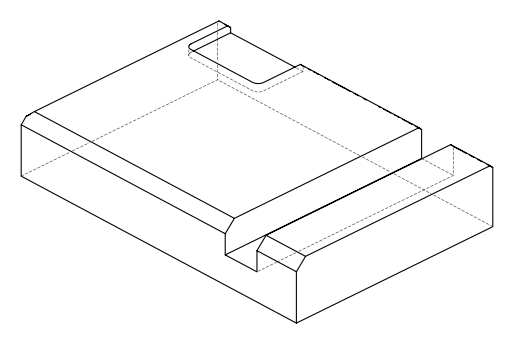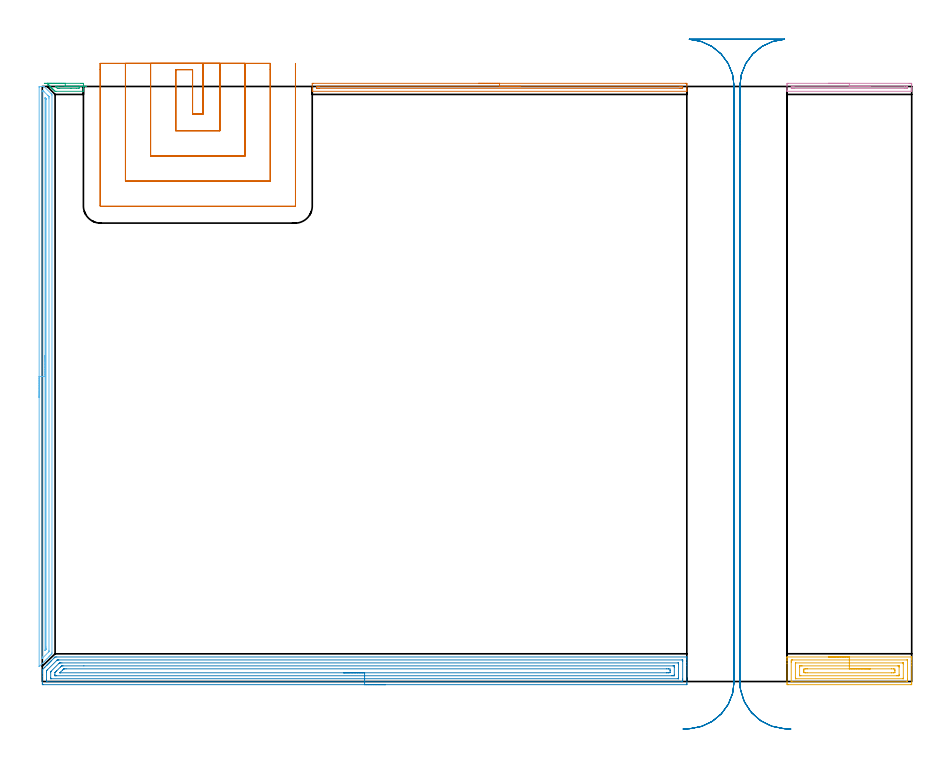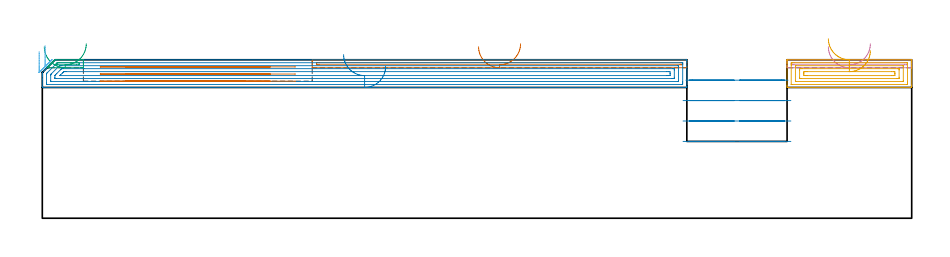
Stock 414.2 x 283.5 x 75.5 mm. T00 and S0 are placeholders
(PLAN: 8 operations, 2 tool changes, 39.4 min)
(1 AREA_MILL | FG_CHAMFER_SURFACE | UGT0205_001 | 3.01 min | 1326 mm3)
(2 AREA_MILL_1 | FG_CHAMFER_SURFACE_1 | UGT0205_001 | 12.49 min | 27352 mm3)
(3 AREA_MILL_2 | FG_CHAMFER_SURFACE_2 | UGT0205_001 | 0.4 min | 174 mm3)
(4 AREA_MILL_3 | FG_CHAMFER_SURFACE_3 | UGT0205_001 | 1.11 min | 446 mm3)
(5 AREA_MILL_4 | FG_CHAMFER_SURFACE_4 | UGT0205_001 | 2.64 min | 5777 mm3)
(6 AREA_MILL_5 | FG_CHAMFER_SURFACE_5 | UGT0205_001 | 6.69 min | 5016 mm3)
(7 MILL_SLOT | SLOT_PARTIAL_RECTANGULAR | UGT0201_010 | Follow Part, ap 4, ae 75% | 6.31 min | 72057 mm3)
(8 MILL_RECTANGULAR_SLOT | SLOT_RECTANGULAR | UGT0201_009 | Follow Part, ap 11.25, ae 75% | 6.74 min | 524867 mm3)
(TOOL UGT0205_001 | Chamfer Mill 20 x 3 x 45 deg. | D20 FL50 Z2)
(TOOL UGT0201_010 | End Mill 16 mm | D16 FL22 Z2)
(TOOL UGT0201_009 | End Mill 45 mm | D45 FL63 Z6)
(OP 1 AREA_MILL)
G17 G21 G94 G90
T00 M6
G54
G17 G0 G90 X207.85 Y285. S1061 M3
G43 Z85.5 H0
Z81.7
G94 G1 X207.888 Z80.828 F250.
X208.002 Z79.964
X208.191 Z79.112
X208.453 Z78.28
X208.787 Z77.474
X209.19 Z76.7
X209.658 Z75.964
X210.19 Z75.272
X210.779 Z74.629
X211.422 Z74.04
X212.114 Z73.509
X212.85 Z73.04
X213.624 Z72.637
X214.43 Z72.303
X215.262 Z72.041
X216.114 Z71.852
X216.978 Z71.738
X217.85 Z71.7
X306.514
X306.677 Y284.999 Z71.701
X307.098 Y284.991 Z71.705
X307.1 Y284.715 Z71.982
Y284.434 Z72.263
Y282.655 Z74.04
Y282.093 Z74.606
Y281.557 Z75.142
Y281.238 Z75.453
X307.091 Y281.203 Z75.488
X306.959 Y281.2 Z75.5
X128.741
X128.61 Y281.203 Z75.488
X128.606 Y281.236 Z75.455
X128.6 Y281.557 Z75.142
Y282.093 Z74.606
Y282.655 Z74.04
Y284.715 Z71.982
X128.602 Y284.991 Z71.705
X129.024 Y285. Z71.7
X217.85
Y283.586 Z73.114
X303.84
X304.693 Y283.583 Z73.117
X304.731 Y283.581 Z73.119
X305.09 Y283.545 Z73.155
X305.095 Y283.182 Z73.518
X305.09 Y282.655 Z74.045
X304.768 Y282.619 Z74.081
X304.731 Y282.617 Z74.083
X303.881 Y282.614 Z74.086
X131.86
X131.007 Y282.617 Z74.083
X130.969 Y282.619 Z74.081
X130.61 Y282.655 Z74.045
X130.605 Y283.018 Z73.682
X130.61 Y283.545 Z73.155
X130.932 Y283.581 Z73.119
X130.969 Y283.583 Z73.117
X131.819 Y283.586 Z73.114
X217.85
X218.722 Z73.152
X219.586 Z73.266
X220.438 Z73.455
X221.27 Z73.717
X222.076 Z74.051
X222.85 Z74.454
X223.586 Z74.923
X224.278 Z75.454
X224.921 Z76.043
X225.51 Z76.686
X226.042 Z77.379
X226.51 Z78.114
X226.913 Z78.888
X227.247 Z79.694
X227.509 Z80.526
X227.698 Z81.378
X227.812 Z82.243
X227.85 Z83.114
G0 Z85.5
M5
M2
(OP 2 AREA_MILL_1)
G17 G21 G94 G90
T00 M6
G54
G17 G0 G90 X163.55 Y-1.5 S1061 M3
G43 Z85.5 H0
Z72.3
G94 G1 X163.512 Z71.428 F250.
X163.398 Z70.564
X163.209 Z69.712
X162.947 Z68.88
X162.613 Z68.074
X162.21 Z67.3
X161.742 Z66.564
X161.21 Z65.872
X160.621 Z65.229
X159.978 Z64.64
X159.286 Z64.108
X158.55 Z63.64
X157.776 Z63.237
X156.97 Z62.903
X156.138 Z62.641
X155.286 Z62.452
X154.422 Z62.338
X153.55 Z62.3
X0.631
X0.192 Y-1.495 Z62.303
X0.01 Y-1.492 Z62.306
X0. Y-1.063 Z62.734
Y2.459 Z66.253
Y3.858 Z67.654
Y4.22 Z68.015
Y4.943 Z68.743
Y5.54 Z69.34
X0.001 Y5.58 Z69.38
X0.005 Y5.605 Z69.404
X0.966 Y6.567 Z70.365
X1.078 Y6.68 Z70.476
X1.26 Y6.861 Z70.659
X1.972 Y7.573 Z71.371
X2.139 Y7.741 Z71.536
X2.303 Y7.904 Z71.702
X2.419 Y8.02 Z71.818
X2.579 Y8.181 Z71.976
X2.736 Y8.338 Z72.135
X2.866 Y8.468 Z72.265
X3.019 Y8.622 Z72.417
X3.17 Y8.771 Z72.569
X3.314 Y8.915 Z72.712
X3.46 Y9.062 Z72.857
X3.603 Y9.205 Z73.002
X3.761 Y9.362 Z73.16
X3.9 Y9.502 Z73.298
X4.037 Y9.638 Z73.436
X4.208 Y9.809 Z73.607
X5.662 Y11.263 Z75.06
X5.996 Y11.596 Z75.393
X6.098 Y11.694 Z75.491
X6.891 Y11.7 Z75.5
X306.916
X307.097 Y11.701 Z75.492
X307.1 Y11.341 Z75.141
Y11.106 Z74.906
Y10.383 Z74.177
Y9.14 Z72.937
Y7.741 Z71.537
Y-1.063 Z62.735
X307.097 Y-1.325 Z62.472
X307.09 Y-1.492 Z62.306
X306.92 Y-1.499 Z62.299
X153.55 Y-1.5 Z62.3
Y-0.086 Z63.714
X2.32 Y-0.085 Z63.715
X2.045 Y-0.08 Z63.72
X2.017 Y-0.079 Z63.721
X2.01 Y-0.062 Z63.738
X2.004 Y-0.027 Z63.773
X2.002 Y0.008 Z63.808
X2. Y0.23 Z64.03
Y0.698 Z64.498
X2.001 Y4.631 Z68.431
X2.009 Y5.1 Z68.9
X2.011 Y5.149 Z68.949
X2.047 Y5.191 Z68.991
X2.106 Y5.254 Z69.054
X2.183 Y5.333 Z69.133
X2.419 Y5.57 Z69.37
X6.891 Y10.041 Z73.841
X7.065 Y10.211 Z74.011
X7.117 Y10.257 Z74.057
X7.143 Y10.279 Z74.079
X7.189 Y10.28 Z74.08
X7.387 Y10.283 Z74.083
X7.785 Y10.286 Z74.086
X7.883
X304.78 Y10.285 Z74.085
X305.055 Y10.28 Z74.08
X305.083 Y10.279 Z74.079
X305.09 Y10.262 Z74.062
X305.096 Y10.227 Z74.027
X305.098 Y10.192 Z73.992
X305.1 Y9.97 Z73.77
Y9.502 Z73.302
Y1.166 Z64.966
X305.097 Y0.698 Z64.498
X305.091 Y0.294 Z64.094
X305.069 Y-0.079 Z63.721
X304.681 Y-0.084 Z63.716
X304.582 Y-0.085 Z63.715
X153.55 Y-0.086 Z63.714
Y1.328 Z65.128
X4.208 Y1.329 Z65.129
X4.123 Y1.33 Z65.13
X4.056 Y1.333 Z65.133
X4.019 Y1.335 Z65.135
X4.01 Y1.374 Z65.174
X4.005 Y1.578 Z65.378
X4.001 Y1.782 Z65.582
Y4.423 Z68.223
X4.007 Y4.629 Z68.429
X4.01 Y4.686 Z68.486
X4.027 Y4.716 Z68.516
X4.073 Y4.767 Z68.567
X4.208 Y4.908 Z68.708
X7.854 Y8.554 Z72.354
X7.923 Y8.622 Z72.422
X8.177 Y8.864 Z72.664
X8.428 Y8.869 Z72.669
X8.679 Y8.87 Z72.67
X9.32 Y8.871 Z72.671
X302.892
X302.977 Y8.87 Z72.67
X303.044 Y8.867 Z72.667
X303.081 Y8.865 Z72.665
X303.09 Y8.826 Z72.626
X303.095 Y8.622 Z72.422
X303.099 Y8.418 Z72.218
X303.1 Y1.578 Z65.378
X303.098 Y1.375 Z65.175
X303.093 Y1.345 Z65.145
X303.089 Y1.335 Z65.135
X303.081 Y1.333 Z65.133
X303.019 Y1.33 Z65.13
X302.892 Y1.329 Z65.129
X153.55 Y1.328 Z65.128
Y2.743 Z66.543
X6.602
X6.146 Y2.745 Z66.545
X6.051 Y2.747 Z66.547
X6.015 Y2.749 Z66.549
X6.01 Y2.792 Z66.592
X6.006 Y2.901 Z66.701
X6. Y3.336 Z67.136
X6.001 Y4.215 Z68.015
X6.004 Y4.22 Z68.02
X6.432 Y4.671 Z68.471
X6.849 Y5.1 Z68.9
X6.869 Y5.121 Z68.921
X8.679 Y6.931 Z70.731
X9.09 Y7.337 Z71.137
X9.161 Y7.405 Z71.205
X9.204 Y7.444 Z71.244
X9.271 Y7.45 Z71.25
X9.573 Y7.454 Z71.254
X9.863 Y7.456 Z71.256
X19.802 Y7.457 Z71.257
X300.498
X300.954 Y7.455 Z71.255
X301.049 Y7.453 Z71.253
X301.085 Y7.451 Z71.251
X301.09 Y7.408 Z71.208
X301.094 Y7.299 Z71.099
X301.1 Y6.864 Z70.664
Y3.343 Z67.143
X301.093 Y2.901 Z66.701
X301.09 Y2.792 Z66.592
X301.082 Y2.749 Z66.549
X301.017 Y2.748 Z66.548
X300.813 Y2.745 Z66.545
X300.209 Y2.743 Z66.543
X299.921
X153.55
Y4.157 Z67.957
X8.616
X8.488 Y4.16 Z67.96
X8.405 Y4.164 Z67.964
X8.374 Y4.167 Z67.967
X8.381 Y4.175 Z67.975
X8.421 Y4.22 Z68.02
X8.548 Y4.349 Z68.149
X8.679 Y4.481 Z68.281
X9.573 Y5.375 Z69.175
X9.88 Y5.679 Z69.479
X10.187 Y5.98 Z69.78
X10.241 Y6.031 Z69.831
X10.341 Y6.038 Z69.838
X10.406 Y6.042 Z69.842
X10.468
X11.298 Y6.043 Z69.843
X297.527
X298.361 Y6.04 Z69.84
X298.421 Y6.036 Z69.836
X299.09 Y5.98 Z69.78
X299.099 Y5.313 Z69.113
Y5.1 Z68.9
X299.096 Y4.435 Z68.235
X299.09 Y4.22 Z68.02
X298.478 Y4.163 Z67.963
X298.421 Y4.161 Z67.961
X297.59 Y4.157 Z67.957
X297.527
X153.55
X152.678 Z67.995
X151.813 Z68.109
X150.962 Z68.298
X150.13 Z68.56
X149.324 Z68.894
X148.55 Z69.297
X147.814 Z69.765
X147.122 Z70.296
X146.479 Z70.886
X145.89 Z71.529
X145.358 Z72.221
X144.89 Z72.957
X144.487 Z73.731
X144.153 Z74.537
X143.891 Z75.369
X143.702 Z76.22
X143.588 Z77.085
X143.55 Z77.957
G0 Z85.5
M5
M2
(OP 3 AREA_MILL_2)
G17 G21 G94 G90
T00 M6
G54
G17 G0 G90 X0.95 Y285. S1061 M3
G43 Z85.5 H0
Z81.7
G94 G1 X0.988 Z80.828 F250.
X1.102 Z79.964
X1.291 Z79.112
X1.553 Z78.28
X1.887 Z77.474
X2.29 Z76.7
X2.759 Z75.964
X3.29 Z75.272
X3.879 Z74.629
X4.522 Z74.04
X5.214 Z73.508
X5.95 Z73.04
X6.724 Z72.637
X7.53 Z72.303
X8.362 Z72.041
X9.214 Z71.852
X10.079 Z71.738
X10.95 Z71.7
X18.419
X18.987 Y284.999 Z71.701
X19.548 Y284.993 Z71.703
X19.592 Y284.991 Z71.705
X19.6 Y284.434 Z72.26
Y283.877 Z72.82
Y283.545 Z73.151
Y282.987 Z73.709
Y282.655 Z74.04
Y281.992 Z74.708
Y281.622 Z75.078
Y281.245 Z75.446
X19.591 Y281.202 Z75.488
X19.434 Y281.2 Z75.5
X6.485
X6.097 Y281.205 Z75.491
X5.988 Y281.311 Z75.386
X5.533 Y281.766 Z74.931
X5.476 Y281.823 Z74.876
X5.294 Y282.005 Z74.694
X5.236 Y282.062 Z74.635
X5.181 Y282.119 Z74.58
X4.997 Y282.303 Z74.396
X4.94 Y282.359 Z74.338
X4.885 Y282.414 Z74.285
X4.699 Y282.6 Z74.099
X4.643 Y282.655 Z74.042
X4.59 Y282.71 Z73.989
X4.401 Y282.898 Z73.801
X4.347 Y282.952 Z73.745
X4.295 Y283.005 Z73.694
X4.104 Y283.196 Z73.503
X4.05 Y283.248 Z73.449
X3.999 Y283.3 Z73.399
X3.806 Y283.493 Z73.206
X3.754 Y283.545 Z73.152
X3.704 Y283.596 Z73.103
X3.508 Y283.791 Z72.908
X3.457 Y283.841 Z72.856
X3.408 Y283.891 Z72.808
X3.211 Y284.089 Z72.61
X3.161 Y284.138 Z72.559
X3.113 Y284.187 Z72.512
X2.913 Y284.386 Z72.313
X2.864 Y284.434 Z72.263
X2.725 Y284.575 Z72.125
X2.615 Y284.684 Z72.015
X2.42 Y284.879 Z71.819
X2.318 Y284.984 Z71.714
X2.316 Y284.994 Z71.703
X2.318 Y284.999 Z71.699
X2.535 Y285. Z71.7
X10.95
Y283.586 Z73.114
X16.267
X17.162 Y283.583 Z73.117
X17.201 Y283.581 Z73.119
X17.59 Y283.545 Z73.155
X17.595 Y283.152 Z73.548
X17.59 Y282.655 Z74.045
X17.238 Y282.619 Z74.081
X17.201 Y282.617 Z74.083
X16.349 Y282.614 Z74.086
X13.67
X8.271
X7.416 Y282.618 Z74.082
X7.378 Y282.621 Z74.079
X7.107 Y282.655 Z74.045
X6.485 Y283.271 Z73.429
X6.217 Y283.545 Z73.155
X6.45 Y283.58 Z73.12
X6.485 Y283.582 Z73.118
X7.337 Y283.586 Z73.114
X7.378
X10.95
X11.822 Z73.152
X12.687 Z73.266
X13.538 Z73.455
X14.37 Z73.717
X15.176 Z74.051
X15.95 Z74.454
X16.686 Z74.923
X17.378 Z75.454
X18.021 Z76.043
X18.611 Z76.686
X19.142 Z77.378
X19.61 Z78.114
X20.013 Z78.888
X20.347 Z79.694
X20.609 Z80.526
X20.798 Z81.378
X20.912 Z82.243
X20.95 Z83.114
G0 Z85.5
M5
M2
(OP 4 AREA_MILL_3)
G17 G21 G94 G90
T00 M6
G54
G17 G0 G90 X374.5 Y285. S1061 M3
G43 Z85.5 H0
Z81.7
G94 G1 X374.538 Z80.828 F250.
X374.652 Z79.964
X374.841 Z79.112
X375.103 Z78.28
X375.437 Z77.474
X375.84 Z76.7
X376.308 Z75.964
X376.84 Z75.272
X377.429 Z74.629
X378.072 Z74.04
X378.764 Z73.508
X379.5 Z73.04
X380.274 Z72.637
X381.08 Z72.303
X381.912 Z72.041
X382.764 Z71.852
X383.628 Z71.738
X384.5 Z71.7
X412.999
X413.567 Y284.999 Z71.701
X414.13 Y284.993 Z71.703
X414.192 Y284.991 Z71.705
X414.2 Y284.434 Z72.26
Y283.024 Z73.672
Y282.655 Z74.04
Y281.918 Z74.782
Y281.669 Z75.031
Y281.25 Z75.441
X414.191 Y281.203 Z75.488
X414.015 Y281.2 Z75.5
X354.985
X354.81 Y281.203 Z75.488
X354.807 Y281.248 Z75.444
X354.8 Y281.669 Z75.031
Y281.918 Z74.782
Y282.655 Z74.04
Y283.913 Z72.784
X354.803 Y284.434 Z72.26
X354.808 Y284.991 Z71.705
X354.871 Y284.993 Z71.703
X355.433 Y285. Z71.7
X384.5
Y283.586 Z73.114
X410.843
X411.74 Y283.583 Z73.117
X411.779 Y283.581 Z73.119
X412.19 Y283.545 Z73.155
X412.195 Y283.131 Z73.569
X412.19 Y282.655 Z74.045
X411.816 Y282.619 Z74.081
X411.779 Y282.617 Z74.083
X410.925 Y282.614 Z74.086
X358.157
X357.26 Y282.617 Z74.083
X357.221 Y282.619 Z74.081
X356.81 Y282.655 Z74.045
X356.805 Y283.069 Z73.631
X356.81 Y283.545 Z73.155
X357.184 Y283.581 Z73.119
X357.221 Y283.583 Z73.117
X358.075 Y283.586 Z73.114
X384.5
X385.372 Z73.152
X386.236 Z73.266
X387.088 Z73.455
X387.92 Z73.717
X388.726 Z74.051
X389.5 Z74.454
X390.236 Z74.923
X390.928 Z75.454
X391.571 Z76.043
X392.16 Z76.686
X392.692 Z77.378
X393.16 Z78.114
X393.563 Z78.888
X393.897 Z79.694
X394.159 Z80.526
X394.348 Z81.378
X394.462 Z82.243
X394.5 Z83.114
G0 Z85.5
M5
M2
(OP 5 AREA_MILL_4)
G17 G21 G94 G90
T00 M6
G54
G17 G0 G90 X374.5 Y11.7 S1061 M3
G43 Z85.5 H0
G94 G1 X374.538 Z84.628 F250.
X374.652 Z83.763
X374.841 Z82.912
X375.103 Z82.08
X375.437 Z81.274
X375.84 Z80.5
X376.308 Z79.764
X376.84 Z79.072
X377.429 Z78.429
X378.072 Z77.839
X378.764 Z77.308
X379.5 Z76.84
X380.274 Z76.437
X381.08 Z76.103
X381.912 Z75.841
X382.764 Z75.652
X383.628 Z75.538
X384.5 Z75.5
X414.015
X414.197 Y11.702 Z75.492
X414.198 Y11.701
X414.2 Y11.338 Z75.137
Y11.112 Z74.912
Y10.382 Z74.177
Y9.137 Z72.934
Y7.741 Z71.537
Y-0.441 Z63.357
X414.195 Y-1.063 Z62.735
X414.19 Y-1.492 Z62.306
X414.008 Y-1.496 Z62.302
X413.567 Y-1.5 Z62.3
X355.433
X354.992 Y-1.496 Z62.302
X354.81 Y-1.492 Z62.306
X354.805 Y-1.063 Z62.735
X354.8 Y-0.44 Z63.357
Y8.622 Z72.416
Y10.018 Z73.814
Y10.382 Z74.177
Y11.112 Z74.912
Y11.338 Z75.137
X354.802 Y11.701 Z75.492
X354.803 Y11.702
X354.985 Y11.7 Z75.5
X384.5
Y10.286 Z74.086
X411.878 Y10.285 Z74.085
X412.154 Y10.28 Z74.08
X412.182 Y10.279 Z74.079
X412.19 Y10.263 Z74.063
X412.196 Y10.227 Z74.027
X412.199 Y10.192 Z73.992
X412.2 Y1.164 Z64.964
X412.197 Y0.698 Z64.498
X412.191 Y0.292 Z64.092
X412.167 Y-0.079 Z63.721
X411.779 Y-0.084 Z63.716
X411.68 Y-0.085 Z63.715
X357.122
X356.846 Y-0.081 Z63.719
X356.818 Y-0.079 Z63.721
X356.81 Y-0.063 Z63.737
X356.803 Y-0.027 Z63.773
X356.801 Y0.008 Z63.808
X356.8 Y9.036 Z72.836
X356.803 Y9.502 Z73.302
X356.809 Y9.908 Z73.708
X356.833 Y10.279 Z74.079
X357.221 Y10.284 Z74.084
X357.32 Y10.285 Z74.085
X384.5 Y10.286 Z74.086
Y8.871 Z72.671
X409.99
X410.074 Y8.87 Z72.67
X410.142 Y8.867 Z72.667
X410.179 Y8.865 Z72.665
X410.19 Y8.828 Z72.628
X410.195 Y8.622 Z72.422
X410.199 Y8.416 Z72.216
Y1.578 Z65.378
X410.198 Y1.374 Z65.174
X410.192 Y1.343 Z65.143
X410.188 Y1.335 Z65.135
X410.179 Y1.333 Z65.133
X410.117 Y1.33 Z65.13
X409.99 Y1.329 Z65.129
X359.01
X358.926 Y1.33 Z65.13
X358.858 Y1.333 Z65.133
X358.821 Y1.335 Z65.135
X358.81 Y1.372 Z65.172
X358.805 Y1.578 Z65.378
X358.801 Y1.784 Z65.584
Y8.622 Z72.422
X358.802 Y8.826 Z72.626
X358.808 Y8.857 Z72.657
X358.812 Y8.865 Z72.665
X358.821 Y8.867 Z72.667
X358.883 Y8.87 Z72.67
X359.01 Y8.871 Z72.671
X384.5
Y7.457 Z71.257
X407.595
X408.053 Y7.455 Z71.255
X408.147 Y7.453 Z71.253
X408.183 Y7.451 Z71.251
X408.19 Y7.409 Z71.209
X408.194 Y7.3 Z71.1
X408.2 Y6.862 Z70.662
Y3.34 Z67.14
X408.194 Y2.9 Z66.7
X408.19 Y2.79 Z66.59
X408.18 Y2.749 Z66.549
X408.114 Y2.747 Z66.547
X407.911 Y2.744 Z66.544
X407.307 Y2.743 Z66.543
X407.018
X361.405
X360.947 Y2.745 Z66.545
X360.853 Y2.747 Z66.547
X360.817 Y2.749 Z66.549
X360.81 Y2.791 Z66.591
X360.806 Y2.9 Z66.7
X360.8 Y3.338 Z67.138
Y6.86 Z70.66
X360.806 Y7.3 Z71.1
X360.81 Y7.409 Z71.209
X360.82 Y7.451 Z71.251
X360.886 Y7.453 Z71.253
X361.089 Y7.456 Z71.256
X361.693 Y7.457 Z71.257
X361.982
X384.5
Y6.043 Z69.843
X404.624
X405.458 Y6.04 Z69.84
X405.518 Y6.036 Z69.836
X406.19 Y5.98 Z69.78
X406.199 Y5.31 Z69.11
Y5.1 Z68.9
X406.196 Y4.433 Z68.233
X406.19 Y4.22 Z68.02
X405.575 Y4.163 Z67.963
X405.518 Y4.161 Z67.961
X404.687 Y4.157 Z67.957
X404.624
X364.376
X363.542 Y4.16 Z67.96
X363.482 Y4.163 Z67.963
X362.81 Y4.22 Z68.02
X362.801 Y4.89 Z68.69
Y5.1 Z68.9
X362.804 Y5.767 Z69.567
X362.81 Y5.98 Z69.78
X363.425 Y6.037 Z69.837
X363.482 Y6.039 Z69.839
X364.313 Y6.043 Z69.843
X364.376
X384.5
X385.372 Z69.881
X386.236 Z69.995
X387.088 Z70.184
X387.92 Z70.446
X388.726 Z70.78
X389.5 Z71.183
X390.236 Z71.651
X390.928 Z72.183
X391.571 Z72.772
X392.16 Z73.415
X392.692 Z74.107
X393.16 Z74.843
X393.563 Z75.617
X393.897 Z76.423
X394.159 Z77.255
X394.348 Z78.107
X394.462 Z78.971
X394.5 Z79.843
G0 Z85.5
M5
M2
(OP 6 AREA_MILL_5)
G17 G21 G94 G90
T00 M6
G54
G17 G0 G90 X-1.5 Y135.3 S1061 M3
G43 Z85.5 H0
Z79.4
G94 G1 Y135.338 Z78.528 F250.
Y135.452 Z77.663
Y135.641 Z76.812
Y135.903 Z75.98
Y136.237 Z75.174
Y136.64 Z74.4
Y137.108 Z73.664
Y137.64 Z72.972
Y138.229 Z72.329
Y138.872 Z71.74
Y139.564 Z71.208
Y140.3 Z70.74
Y141.074 Z70.337
Y141.88 Z70.003
Y142.712 Z69.741
Y143.564 Z69.552
Y144.428 Z69.438
Y145.3 Z69.4
Y283.092
X-1.496 Y283.328 Z69.404
X-1.491 Y283.497 Z69.405
X-1.423 Y283.5 Z69.473
X-0.208 Z70.687
X0.671 Z71.569
X0.792 Y283.498 Z71.688
X0.824 Y283.477 Z71.721
X4.261 Y280.039 Z75.159
X4.6 Y279.695 Z75.486
Y279.308 Z75.5
Y13.972
X4.595 Y13.198 Z75.491
X4.479 Y13.079 Z75.376
X4.186 Y12.784 Z75.082
X4.033 Y12.632 Z74.931
X3.902 Y12.501 Z74.8
X3.747 Y12.344 Z74.642
X3.586 Y12.185 Z74.484
X3.47 Y12.069 Z74.368
X3.308 Y11.905 Z74.202
X3.14 Y11.739 Z74.038
X2.429 Y11.028 Z73.327
X2.247 Y10.845 Z73.143
X1.657 Y10.257 Z72.557
X0.964 Y9.564 Z71.863
X0.013 Y8.612 Z70.911
X-1.329 Y7.272 Z69.571
X-1.493 Y7.119 Z69.406
X-1.5 Y7.272 Z69.4
Y7.286
Y145.3
X-0.086 Z70.814
X-0.085 Y280.97 Z70.815
X-0.084 Y281.095 Z70.816
X-0.079 Y281.47 Z70.821
X0.276 Y281.496 Z71.176
X0.322 Y281.493 Z71.222
X0.345 Y281.49 Z71.245
X0.43 Y281.411 Z71.33
X0.589 Y281.26 Z71.489
X0.671 Y281.179 Z71.571
X0.756 Y281.095 Z71.656
X2.543 Y279.308 Z73.443
X2.66 Y279.19 Z73.56
X2.906 Y278.939 Z73.806
X3.079 Y278.76 Z73.979
X3.179 Y278.653 Z74.079
X3.181 Y278.633 Z74.081
X3.184 Y278.54 Z74.084
X3.185 Y278.415 Z74.085
X3.186 Y277.645 Z74.086
X3.185 Y14.866 Z74.085
X3.183 Y14.481 Z74.083
X3.18 Y14.289 Z74.08
X3.179 Y14.245 Z74.079
X3.159 Y14.219 Z74.059
X3.114 Y14.169 Z74.014
X2.922 Y13.972 Z73.822
X0.101 Y11.152 Z71.001
X0.013 Y11.068 Z70.913
X-0.07 Y10.991 Z70.83
X-0.079 Y10.986 Z70.821
X-0.081 Y11.037 Z70.819
X-0.085 Y11.167 Z70.815
Y11.292
X-0.086 Y11.805 Z70.814
Y145.3
X1.328 Z72.228
X1.329 Y277.746 Z72.229
X1.332 Y277.972 Z72.232
X1.334 Y278.035 Z72.234
X1.336 Y278.053 Z72.236
X1.355 Y278.037 Z72.255
X1.441 Y277.956 Z72.341
X1.55 Y277.85 Z72.45
X1.711 Y277.683 Z72.611
X1.75 Y277.639 Z72.65
X1.765 Y277.619 Z72.665
X1.767 Y277.595 Z72.667
X1.769 Y277.521 Z72.669
X1.771 Y277.296 Z72.671
Y16.427
X1.77 Y15.759 Z72.67
X1.769 Y15.536 Z72.669
X1.765 Y15.31 Z72.665
X1.757 Y15.268 Z72.657
X1.738 Y15.245 Z72.638
X1.689 Y15.192 Z72.589
X1.55 Y15.05 Z72.45
X1.459 Y14.958 Z72.359
X1.365 Y14.866 Z72.265
X1.349 Y14.855 Z72.249
X1.335 Y14.848 Z72.235
X1.332 Y14.866 Z72.232
X1.331 Y14.891 Z72.231
X1.329 Y15.09 Z72.229
X1.328 Y145.3 Z72.228
Y146.172 Z72.266
Y147.036 Z72.38
Y147.888 Z72.569
Y148.72 Z72.831
Y149.526 Z73.165
Y150.3 Z73.568
Y151.036 Z74.037
Y151.728 Z74.568
Y152.371 Z75.157
Y152.96 Z75.801
Y153.492 Z76.493
Y153.96 Z77.228
Y154.363 Z78.002
Y154.697 Z78.808
Y154.959 Z79.64
Y155.148 Z80.492
Y155.262 Z81.357
Y155.3 Z82.228
G0 Z85.5
M5
M2
(OP 7 MILL_SLOT)
G17 G21 G94 G90
T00 M6
G54
G17 G0 G90 X76.6 Y294.5 S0 M3
G43 Z85.5 H0
Z72.1
G94 G1 Y291.5 F250.
Y270.4 F500.
X71.6
Y291.5
X63.6
Y262.4
X84.6
Y291.5
Y294.5 F250.
X51.6
Y291.5
Y250.4 F500.
X96.6
Y291.5
Y294.5 F250.
X39.6
Y291.5
Y238.4 F500.
X108.6
Y291.5
Y294.5 F250.
X27.6
Y291.5
Y226.6 F500.
G3 X27.8 Y226.4 R0.2
G1 X120.4
G3 X120.6 Y226.6 R0.2
G1 Y291.5
Y294.5 F250.
G0 X76.6 Z68.7
G1 Y291.5
Y270.4 F500.
X71.6
Y291.5
X63.6
Y262.4
X84.6
Y291.5
Y294.5 F250.
X51.6
Y291.5
Y250.4 F500.
X96.6
Y291.5
Y294.5 F250.
X39.6
Y291.5
Y238.4 F500.
X108.6
Y291.5
Y294.5 F250.
X27.6
Y291.5
Y226.6 F500.
G3 X27.8 Y226.4 R0.2
G1 X120.4
G3 X120.6 Y226.6 R0.2
G1 Y291.5
Y294.5 F250.
G0 X76.6 Z65.3
G1 Y291.5
Y270.4 F500.
X71.6
Y291.5
X63.6
Y262.4
X84.6
Y291.5
Y294.5 F250.
X51.6
Y291.5
Y250.4 F500.
X96.6
Y291.5
Y294.5 F250.
X39.6
Y291.5
Y238.4 F500.
X108.6
Y291.5
Y294.5 F250.
X27.6
Y291.5
Y226.6 F500.
G3 X27.8 Y226.4 R0.2
G1 X120.4
G3 X120.6 Y226.6 R0.2
G1 Y291.5
Y294.5 F250.
G0 Z85.5
M5
M2
(OP 8 MILL_RECTANGULAR_SLOT)
G17 G21 G94 G90
T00 M6
G54
G17 G0 G90 X355.248 Y-22.695 S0 M3
G43 Z85.5 H0
Z65.775
G94 G1 X352.267 Y-22.357 F250.
G2 X332.475 Y-2.797 R22.5 F500.
X332.3 Y0. R22.5 F401.
G1 Y257.196
Y283.5 F500.
G2 X353.639 Y305.97 R22.5
G1 Y306.
X308.261
Y305.97
G2 X329.6 Y283.5 R22.5
G1 Y0.
G2 X309.617 Y-22.359 R22.5
G1 X306.635 Y-22.694 F250.
G0 X356.635 Y-22.625 Z56.05
G1 X353.639 Y-22.47
G2 X332.687 Y-4.157 R22.5 F500.
X332.3 Y0. R22.5 F375.
G1 Y255.819
Y265.819 F465.
Y283.5 F500.
G2 X353.639 Y305.97 R22.5
G1 Y306.
X308.261
Y305.97
G2 X329.6 Y283.5 R22.5
G1 Y0.
G2 X308.262 Y-22.47 R22.5
G1 X305.266 Y-22.625 F250.
G0 X356.635 Z46.325
G1 X353.639 Y-22.47
G2 X332.687 Y-4.157 R22.5 F500.
X332.3 Y0. R22.5 F375.
G1 Y255.819
Y265.819 F465.
Y283.5 F500.
G2 X353.639 Y305.97 R22.5
G1 Y306.
X308.261
Y305.97
G2 X329.6 Y283.5 R22.5
G1 Y0.
G2 X308.262 Y-22.47 R22.5
G1 X305.266 Y-22.625 F250.
G0 X356.635 Z36.6
G1 X353.639 Y-22.47
G2 X332.687 Y-4.157 R22.5 F500.
X332.3 Y0. R22.5 F386.
G1 Y255.819
Y265.819 F489.
Y283.5 F500.
G2 X353.639 Y305.97 R22.5
G1 Y306.
X308.261
Y305.97
G2 X329.6 Y283.5 R22.5
G1 Y0.
G2 X308.262 Y-22.47 R22.5
G1 X305.266 Y-22.625 F250.
G0 Z85.5
M5
M2
